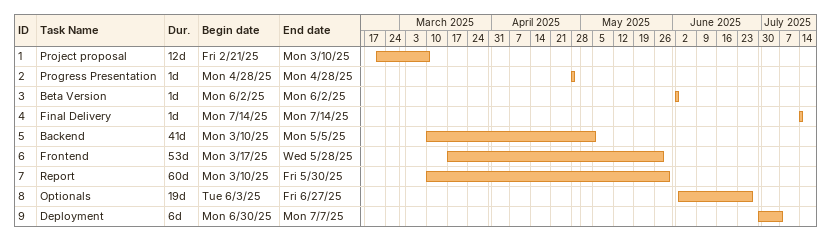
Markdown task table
| ID | Task | Duration | Start | Finish |
|---|---|---|---|---|
| 1 | Project proposal | 12d | 2025-02-21 | 2025-03-10 |
| 2 | Progress Presentation | 1d | 2025-04-28 | 2025-04-28 |
| 3 | Beta Version | 1d | 2025-06-02 | 2025-06-02 |
| 4 | Final Delivery | 1d | 2025-07-14 | 2025-07-14 |
| 5 | Backend | 41d | 2025-03-10 | 2025-05-05 |
| 6 | Frontend | 53d | 2025-03-17 | 2025-05-28 |
| 7 | Report | 60d | 2025-03-10 | 2025-05-30 |
| 8 | Optionals | 19d | 2025-06-03 | 2025-06-27 |
| 9 | Deployment | 6d | 2025-06-30 | 2025-07-07 |
